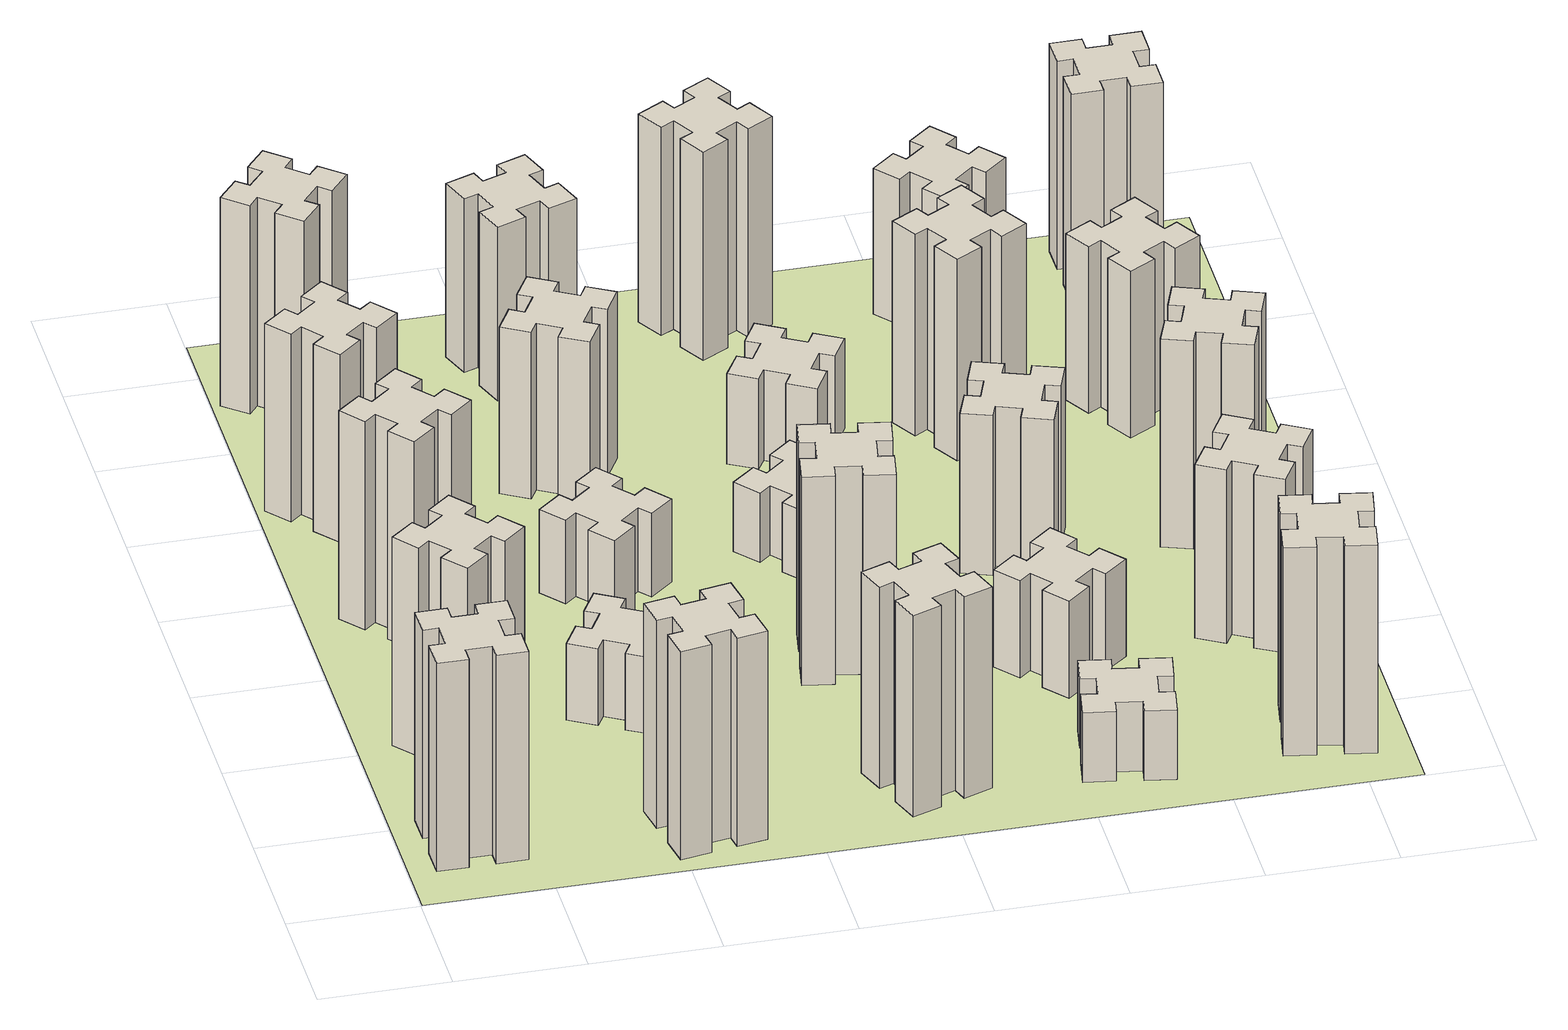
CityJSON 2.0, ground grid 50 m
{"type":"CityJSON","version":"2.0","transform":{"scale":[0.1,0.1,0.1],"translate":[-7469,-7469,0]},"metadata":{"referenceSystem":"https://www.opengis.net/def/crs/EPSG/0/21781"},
"CityObjects":{
"building1":{"type":"Building","attributes":{"class":"1000","function":"1000","usage":"1000","yearOfConstruction":2016,"roofType":"1000","measuredHeight":90,"storeysAboveGround":30,"storeysBelowGround":0},"geometry":[{"type":"Solid","lod":"1","boundaries":[[[[0,1,2,3,4,5,6,7,8,9,10,11,12,13,14,15,16,17,18,19]],[[17,16,20,21]],[[16,15,22,20]],[[15,14,23,22]],[[14,13,24,23]],[[13,12,25,24]],[[12,11,26,25]],[[11,10,27,26]],[[10,9,28,27]],[[9,8,29,28]],[[8,7,30,29]],[[7,6,31,30]],[[6,5,32,31]],[[5,4,33,32]],[[4,3,34,33]],[[3,2,35,34]],[[2,1,36,35]],[[1,0,37,36]],[[0,19,38,37]],[[19,18,39,38]],[[18,17,21,39]],[[24,25,26,27,28,29,30,31,32,33,34,35,36,37,38,39,21,20,22,23]]]]}]},
"building2":{"type":"Building","attributes":{"class":"1000","function":"1000","usage":"1000","yearOfConstruction":2016,"roofType":"1000","measuredHeight":90,"storeysAboveGround":30,"storeysBelowGround":0},"geometry":[{"type":"Solid","lod":"1","boundaries":[[[[40,41,42,43,44,45,46,47,48,49,50,51,52,53,54,55,56,57,58,59]],[[57,56,60,61]],[[56,55,62,60]],[[55,54,63,62]],[[54,53,64,63]],[[53,52,65,64]],[[52,51,66,65]],[[51,50,67,66]],[[50,49,68,67]],[[49,48,69,68]],[[48,47,70,69]],[[47,46,71,70]],[[46,45,72,71]],[[45,44,73,72]],[[44,43,74,73]],[[43,42,75,74]],[[42,41,76,75]],[[41,40,77,76]],[[40,59,78,77]],[[59,58,79,78]],[[58,57,61,79]],[[64,65,66,67,68,69,70,71,72,73,74,75,76,77,78,79,61,60,62,63]]]]}]},
"building3":{"type":"Building","attributes":{"class":"1000","function":"1000","usage":"1000","yearOfConstruction":2016,"roofType":"1000","measuredHeight":90,"storeysAboveGround":30,"storeysBelowGround":0},"geometry":[{"type":"Solid","lod":"1","boundaries":[[[[80,81,82,83,84,85,86,87,88,89,90,91,92,93,94,95,96,97,98,99]],[[97,96,100,101]],[[96,95,102,100]],[[95,94,103,102]],[[94,93,104,103]],[[93,92,105,104]],[[92,91,106,105]],[[91,90,107,106]],[[90,89,108,107]],[[89,88,109,108]],[[88,87,110,109]],[[87,86,111,110]],[[86,85,112,111]],[[85,84,113,112]],[[84,83,114,113]],[[83,82,115,114]],[[82,81,116,115]],[[81,80,117,116]],[[80,99,118,117]],[[99,98,119,118]],[[98,97,101,119]],[[104,105,106,107,108,109,110,111,112,113,114,115,116,117,118,119,101,100,102,103]]]]}]},
"building4":{"type":"Building","attributes":{"class":"1000","function":"1000","usage":"1000","yearOfConstruction":2016,"roofType":"1000","measuredHeight":81,"storeysAboveGround":30,"storeysBelowGround":0},"geometry":[{"type":"Solid","lod":"1","boundaries":[[[[120,121,122,123,124,125,126,127,128,129,130,131,132,133,134,135,136,137,138,139]],[[137,136,140,141]],[[136,135,142,140]],[[135,134,143,142]],[[134,133,144,143]],[[133,132,145,144]],[[132,131,146,145]],[[131,130,147,146]],[[130,129,148,147]],[[129,128,149,148]],[[128,127,150,149]],[[127,126,151,150]],[[126,125,152,151]],[[125,124,153,152]],[[124,123,154,153]],[[123,122,155,154]],[[122,121,156,155]],[[121,120,157,156]],[[120,139,158,157]],[[139,138,159,158]],[[138,137,141,159]],[[144,145,146,147,148,149,150,151,152,153,154,155,156,157,158,159,141,140,142,143]]]]}]},
"building5":{"type":"Building","attributes":{"class":"1000","function":"1000","usage":"1000","yearOfConstruction":2016,"roofType":"1000","measuredHeight":90,"storeysAboveGround":30,"storeysBelowGround":0},"geometry":[{"type":"Solid","lod":"1","boundaries":[[[[160,161,162,163,164,165,166,167,168,169,170,171,172,173,174,175,176,177,178,179]],[[177,176,180,181]],[[176,175,182,180]],[[175,174,183,182]],[[174,173,184,183]],[[173,172,185,184]],[[172,171,186,185]],[[171,170,187,186]],[[170,169,188,187]],[[169,168,189,188]],[[168,167,190,189]],[[167,166,191,190]],[[166,165,192,191]],[[165,164,193,192]],[[164,163,194,193]],[[163,162,195,194]],[[162,161,196,195]],[[161,160,197,196]],[[160,179,198,197]],[[179,178,199,198]],[[178,177,181,199]],[[184,185,186,187,188,189,190,191,192,193,194,195,196,197,198,199,181,180,182,183]]]]}]},
"building6":{"type":"Building","attributes":{"class":"1000","function":"1000","usage":"1000","yearOfConstruction":2016,"roofType":"1000","measuredHeight":90,"storeysAboveGround":30,"storeysBelowGround":0},"geometry":[{"type":"Solid","lod":"1","boundaries":[[[[200,201,202,203,204,205,206,207,208,209,210,211,212,213,214,215,216,217,218,219]],[[217,216,220,221]],[[216,215,222,220]],[[215,214,223,222]],[[214,213,224,223]],[[213,212,225,224]],[[212,211,226,225]],[[211,210,227,226]],[[210,209,228,227]],[[209,208,229,228]],[[208,207,230,229]],[[207,206,231,230]],[[206,205,232,231]],[[205,204,233,232]],[[204,203,234,233]],[[203,202,235,234]],[[202,201,236,235]],[[201,200,237,236]],[[200,219,238,237]],[[219,218,239,238]],[[218,217,221,239]],[[224,225,226,227,228,229,230,231,232,233,234,235,236,237,238,239,221,220,222,223]]]]}]},
"building7":{"type":"Building","attributes":{"class":"1000","function":"1000","usage":"1000","yearOfConstruction":2016,"roofType":"1000","measuredHeight":33,"storeysAboveGround":30,"storeysBelowGround":0},"geometry":[{"type":"Solid","lod":"1","boundaries":[[[[240,241,242,243,244,245,246,247,248,249,250,251,252,253,254,255,256,257,258,259]],[[257,256,260,261]],[[256,255,262,260]],[[255,254,263,262]],[[254,253,264,263]],[[253,252,265,264]],[[252,251,266,265]],[[251,250,267,266]],[[250,249,268,267]],[[249,248,269,268]],[[248,247,270,269]],[[247,246,271,270]],[[246,245,272,271]],[[245,244,273,272]],[[244,243,274,273]],[[243,242,275,274]],[[242,241,276,275]],[[241,240,277,276]],[[240,259,278,277]],[[259,258,279,278]],[[258,257,261,279]],[[264,265,266,267,268,269,270,271,272,273,274,275,276,277,278,279,261,260,262,263]]]]}]},
"building8":{"type":"Building","attributes":{"class":"1000","function":"1000","usage":"1000","yearOfConstruction":2016,"roofType":"1000","measuredHeight":36,"storeysAboveGround":30,"storeysBelowGround":0},"geometry":[{"type":"Solid","lod":"1","boundaries":[[[[280,281,282,283,284,285,286,287,288,289,290,291,292,293,294,295,296,297,298,299]],[[297,296,300,301]],[[296,295,302,300]],[[295,294,303,302]],[[294,293,304,303]],[[293,292,305,304]],[[292,291,306,305]],[[291,290,307,306]],[[290,289,308,307]],[[289,288,309,308]],[[288,287,310,309]],[[287,286,311,310]],[[286,285,312,311]],[[285,284,313,312]],[[284,283,314,313]],[[283,282,315,314]],[[282,281,316,315]],[[281,280,317,316]],[[280,299,318,317]],[[299,298,319,318]],[[298,297,301,319]],[[304,305,306,307,308,309,310,311,312,313,314,315,316,317,318,319,301,300,302,303]]]]}]},
"building9":{"type":"Building","attributes":{"class":"1000","function":"1000","usage":"1000","yearOfConstruction":2016,"roofType":"1000","measuredHeight":72,"storeysAboveGround":30,"storeysBelowGround":0},"geometry":[{"type":"Solid","lod":"1","boundaries":[[[[320,321,322,323,324,325,326,327,328,329,330,331,332,333,334,335,336,337,338,339]],[[337,336,340,341]],[[336,335,342,340]],[[335,334,343,342]],[[334,333,344,343]],[[333,332,345,344]],[[332,331,346,345]],[[331,330,347,346]],[[330,329,348,347]],[[329,328,349,348]],[[328,327,350,349]],[[327,326,351,350]],[[326,325,352,351]],[[325,324,353,352]],[[324,323,354,353]],[[323,322,355,354]],[[322,321,356,355]],[[321,320,357,356]],[[320,339,358,357]],[[339,338,359,358]],[[338,337,341,359]],[[344,345,346,347,348,349,350,351,352,353,354,355,356,357,358,359,341,340,342,343]]]]}]},
"building10":{"type":"Building","attributes":{"class":"1000","function":"1000","usage":"1000","yearOfConstruction":2016,"roofType":"1000","measuredHeight":87,"storeysAboveGround":30,"storeysBelowGround":0},"geometry":[{"type":"Solid","lod":"1","boundaries":[[[[360,361,362,363,364,365,366,367,368,369,370,371,372,373,374,375,376,377,378,379]],[[377,376,380,381]],[[376,375,382,380]],[[375,374,383,382]],[[374,373,384,383]],[[373,372,385,384]],[[372,371,386,385]],[[371,370,387,386]],[[370,369,388,387]],[[369,368,389,388]],[[368,367,390,389]],[[367,366,391,390]],[[366,365,392,391]],[[365,364,393,392]],[[364,363,394,393]],[[363,362,395,394]],[[362,361,396,395]],[[361,360,397,396]],[[360,379,398,397]],[[379,378,399,398]],[[378,377,381,399]],[[384,385,386,387,388,389,390,391,392,393,394,395,396,397,398,399,381,380,382,383]]]]}]},
"building11":{"type":"Building","attributes":{"class":"1000","function":"1000","usage":"1000","yearOfConstruction":2016,"roofType":"1000","measuredHeight":75,"storeysAboveGround":30,"storeysBelowGround":0},"geometry":[{"type":"Solid","lod":"1","boundaries":[[[[400,401,402,403,404,405,406,407,408,409,410,411,412,413,414,415,416,417,418,419]],[[417,416,420,421]],[[416,415,422,420]],[[415,414,423,422]],[[414,413,424,423]],[[413,412,425,424]],[[412,411,426,425]],[[411,410,427,426]],[[410,409,428,427]],[[409,408,429,428]],[[408,407,430,429]],[[407,406,431,430]],[[406,405,432,431]],[[405,404,433,432]],[[404,403,434,433]],[[403,402,435,434]],[[402,401,436,435]],[[401,400,437,436]],[[400,419,438,437]],[[419,418,439,438]],[[418,417,421,439]],[[424,425,426,427,428,429,430,431,432,433,434,435,436,437,438,439,421,420,422,423]]]]}]},
"building12":{"type":"Building","attributes":{"class":"1000","function":"1000","usage":"1000","yearOfConstruction":2016,"roofType":"1000","measuredHeight":90,"storeysAboveGround":30,"storeysBelowGround":0},"geometry":[{"type":"Solid","lod":"1","boundaries":[[[[440,441,442,443,444,445,446,447,448,449,450,451,452,453,454,455,456,457,458,459]],[[457,456,460,461]],[[456,455,462,460]],[[455,454,463,462]],[[454,453,464,463]],[[453,452,465,464]],[[452,451,466,465]],[[451,450,467,466]],[[450,449,468,467]],[[449,448,469,468]],[[448,447,470,469]],[[447,446,471,470]],[[446,445,472,471]],[[445,444,473,472]],[[444,443,474,473]],[[443,442,475,474]],[[442,441,476,475]],[[441,440,477,476]],[[440,459,478,477]],[[459,458,479,478]],[[458,457,461,479]],[[464,465,466,467,468,469,470,471,472,473,474,475,476,477,478,479,461,460,462,463]]]]}]},
"building13":{"type":"Building","attributes":{"class":"1000","function":"1000","usage":"1000","yearOfConstruction":2016,"roofType":"1000","measuredHeight":30,"storeysAboveGround":30,"storeysBelowGround":0},"geometry":[{"type":"Solid","lod":"1","boundaries":[[[[480,481,482,483,484,485,486,487,488,489,490,491,492,493,494,495,496,497,498,499]],[[497,496,500,501]],[[496,495,502,500]],[[495,494,503,502]],[[494,493,504,503]],[[493,492,505,504]],[[492,491,506,505]],[[491,490,507,506]],[[490,489,508,507]],[[489,488,509,508]],[[488,487,510,509]],[[487,486,511,510]],[[486,485,512,511]],[[485,484,513,512]],[[484,483,514,513]],[[483,482,515,514]],[[482,481,516,515]],[[481,480,517,516]],[[480,499,518,517]],[[499,498,519,518]],[[498,497,501,519]],[[504,505,506,507,508,509,510,511,512,513,514,515,516,517,518,519,501,500,502,503]]]]}]},
"building14":{"type":"Building","attributes":{"class":"1000","function":"1000","usage":"1000","yearOfConstruction":2016,"roofType":"1000","measuredHeight":39,"storeysAboveGround":30,"storeysBelowGround":0},"geometry":[{"type":"Solid","lod":"1","boundaries":[[[[520,521,522,523,524,525,526,527,528,529,530,531,532,533,534,535,536,537,538,539]],[[537,536,540,541]],[[536,535,542,540]],[[535,534,543,542]],[[534,533,544,543]],[[533,532,545,544]],[[532,531,546,545]],[[531,530,547,546]],[[530,529,548,547]],[[529,528,549,548]],[[528,527,550,549]],[[527,526,551,550]],[[526,525,552,551]],[[525,524,553,552]],[[524,523,554,553]],[[523,522,555,554]],[[522,521,556,555]],[[521,520,557,556]],[[520,539,558,557]],[[539,538,559,558]],[[538,537,541,559]],[[544,545,546,547,548,549,550,551,552,553,554,555,556,557,558,559,541,540,542,543]]]]}]},
"building15":{"type":"Building","attributes":{"class":"1000","function":"1000","usage":"1000","yearOfConstruction":2016,"roofType":"1000","measuredHeight":30,"storeysAboveGround":30,"storeysBelowGround":0},"geometry":[{"type":"Solid","lod":"1","boundaries":[[[[560,561,562,563,564,565,566,567,568,569,570,571,572,573,574,575,576,577,578,579]],[[577,576,580,581]],[[576,575,582,580]],[[575,574,583,582]],[[574,573,584,583]],[[573,572,585,584]],[[572,571,586,585]],[[571,570,587,586]],[[570,569,588,587]],[[569,568,589,588]],[[568,567,590,589]],[[567,566,591,590]],[[566,565,592,591]],[[565,564,593,592]],[[564,563,594,593]],[[563,562,595,594]],[[562,561,596,595]],[[561,560,597,596]],[[560,579,598,597]],[[579,578,599,598]],[[578,577,581,599]],[[584,585,586,587,588,589,590,591,592,593,594,595,596,597,598,599,581,580,582,583]]]]}]},
"building16":{"type":"Building","attributes":{"class":"1000","function":"1000","usage":"1000","yearOfConstruction":2016,"roofType":"1000","measuredHeight":90,"storeysAboveGround":30,"storeysBelowGround":0},"geometry":[{"type":"Solid","lod":"1","boundaries":[[[[600,601,602,603,604,605,606,607,608,609,610,611,612,613,614,615,616,617,618,619]],[[617,616,620,621]],[[616,615,622,620]],[[615,614,623,622]],[[614,613,624,623]],[[613,612,625,624]],[[612,611,626,625]],[[611,610,627,626]],[[610,609,628,627]],[[609,608,629,628]],[[608,607,630,629]],[[607,606,631,630]],[[606,605,632,631]],[[605,604,633,632]],[[604,603,634,633]],[[603,602,635,634]],[[602,601,636,635]],[[601,600,637,636]],[[600,619,638,637]],[[619,618,639,638]],[[618,617,621,639]],[[624,625,626,627,628,629,630,631,632,633,634,635,636,637,638,639,621,620,622,623]]]]}]},
"building17":{"type":"Building","attributes":{"class":"1000","function":"1000","usage":"1000","yearOfConstruction":2016,"roofType":"1000","measuredHeight":42,"storeysAboveGround":30,"storeysBelowGround":0},"geometry":[{"type":"Solid","lod":"1","boundaries":[[[[640,641,642,643,644,645,646,647,648,649,650,651,652,653,654,655,656,657,658,659]],[[657,656,660,661]],[[656,655,662,660]],[[655,654,663,662]],[[654,653,664,663]],[[653,652,665,664]],[[652,651,666,665]],[[651,650,667,666]],[[650,649,668,667]],[[649,648,669,668]],[[648,647,670,669]],[[647,646,671,670]],[[646,645,672,671]],[[645,644,673,672]],[[644,643,674,673]],[[643,642,675,674]],[[642,641,676,675]],[[641,640,677,676]],[[640,659,678,677]],[[659,658,679,678]],[[658,657,661,679]],[[664,665,666,667,668,669,670,671,672,673,674,675,676,677,678,679,661,660,662,663]]]]}]},
"building18":{"type":"Building","attributes":{"class":"1000","function":"1000","usage":"1000","yearOfConstruction":2016,"roofType":"1000","measuredHeight":69,"storeysAboveGround":30,"storeysBelowGround":0},"geometry":[{"type":"Solid","lod":"1","boundaries":[[[[680,681,682,683,684,685,686,687,688,689,690,691,692,693,694,695,696,697,698,699]],[[697,696,700,701]],[[696,695,702,700]],[[695,694,703,702]],[[694,693,704,703]],[[693,692,705,704]],[[692,691,706,705]],[[691,690,707,706]],[[690,689,708,707]],[[689,688,709,708]],[[688,687,710,709]],[[687,686,711,710]],[[686,685,712,711]],[[685,684,713,712]],[[684,683,714,713]],[[683,682,715,714]],[[682,681,716,715]],[[681,680,717,716]],[[680,699,718,717]],[[699,698,719,718]],[[698,697,701,719]],[[704,705,706,707,708,709,710,711,712,713,714,715,716,717,718,719,701,700,702,703]]]]}]},
"building19":{"type":"Building","attributes":{"class":"1000","function":"1000","usage":"1000","yearOfConstruction":2016,"roofType":"1000","measuredHeight":87,"storeysAboveGround":30,"storeysBelowGround":0},"geometry":[{"type":"Solid","lod":"1","boundaries":[[[[720,721,722,723,724,725,726,727,728,729,730,731,732,733,734,735,736,737,738,739]],[[737,736,740,741]],[[736,735,742,740]],[[735,734,743,742]],[[734,733,744,743]],[[733,732,745,744]],[[732,731,746,745]],[[731,730,747,746]],[[730,729,748,747]],[[729,728,749,748]],[[728,727,750,749]],[[727,726,751,750]],[[726,725,752,751]],[[725,724,753,752]],[[724,723,754,753]],[[723,722,755,754]],[[722,721,756,755]],[[721,720,757,756]],[[720,739,758,757]],[[739,738,759,758]],[[738,737,741,759]],[[744,745,746,747,748,749,750,751,752,753,754,755,756,757,758,759,741,740,742,743]]]]}]},
"building20":{"type":"Building","attributes":{"class":"1000","function":"1000","usage":"1000","yearOfConstruction":2016,"roofType":"1000","measuredHeight":90,"storeysAboveGround":30,"storeysBelowGround":0},"geometry":[{"type":"Solid","lod":"1","boundaries":[[[[760,761,762,763,764,765,766,767,768,769,770,771,772,773,774,775,776,777,778,779]],[[777,776,780,781]],[[776,775,782,780]],[[775,774,783,782]],[[774,773,784,783]],[[773,772,785,784]],[[772,771,786,785]],[[771,770,787,786]],[[770,769,788,787]],[[769,768,789,788]],[[768,767,790,789]],[[767,766,791,790]],[[766,765,792,791]],[[765,764,793,792]],[[764,763,794,793]],[[763,762,795,794]],[[762,761,796,795]],[[761,760,797,796]],[[760,779,798,797]],[[779,778,799,798]],[[778,777,781,799]],[[784,785,786,787,788,789,790,791,792,793,794,795,796,797,798,799,781,780,782,783]]]]}]},
"building21":{"type":"Building","attributes":{"class":"1000","function":"1000","usage":"1000","yearOfConstruction":2016,"roofType":"1000","measuredHeight":75,"storeysAboveGround":30,"storeysBelowGround":0},"geometry":[{"type":"Solid","lod":"1","boundaries":[[[[800,801,802,803,804,805,806,807,808,809,810,811,812,813,814,815,816,817,818,819]],[[817,816,820,821]],[[816,815,822,820]],[[815,814,823,822]],[[814,813,824,823]],[[813,812,825,824]],[[812,811,826,825]],[[811,810,827,826]],[[810,809,828,827]],[[809,808,829,828]],[[808,807,830,829]],[[807,806,831,830]],[[806,805,832,831]],[[805,804,833,832]],[[804,803,834,833]],[[803,802,835,834]],[[802,801,836,835]],[[801,800,837,836]],[[800,819,838,837]],[[819,818,839,838]],[[818,817,821,839]],[[824,825,826,827,828,829,830,831,832,833,834,835,836,837,838,839,821,820,822,823]]]]}]},
"building22":{"type":"Building","attributes":{"class":"1000","function":"1000","usage":"1000","yearOfConstruction":2016,"roofType":"1000","measuredHeight":63,"storeysAboveGround":30,"storeysBelowGround":0},"geometry":[{"type":"Solid","lod":"1","boundaries":[[[[840,841,842,843,844,845,846,847,848,849,850,851,852,853,854,855,856,857,858,859]],[[857,856,860,861]],[[856,855,862,860]],[[855,854,863,862]],[[854,853,864,863]],[[853,852,865,864]],[[852,851,866,865]],[[851,850,867,866]],[[850,849,868,867]],[[849,848,869,868]],[[848,847,870,869]],[[847,846,871,870]],[[846,845,872,871]],[[845,844,873,872]],[[844,843,874,873]],[[843,842,875,874]],[[842,841,876,875]],[[841,840,877,876]],[[840,859,878,877]],[[859,858,879,878]],[[858,857,861,879]],[[864,865,866,867,868,869,870,871,872,873,874,875,876,877,878,879,861,860,862,863]]]]}]},
"building23":{"type":"Building","attributes":{"class":"1000","function":"1000","usage":"1000","yearOfConstruction":2016,"roofType":"1000","measuredHeight":90,"storeysAboveGround":30,"storeysBelowGround":0},"geometry":[{"type":"Solid","lod":"1","boundaries":[[[[880,881,882,883,884,885,886,887,888,889,890,891,892,893,894,895,896,897,898,899]],[[897,896,900,901]],[[896,895,902,900]],[[895,894,903,902]],[[894,893,904,903]],[[893,892,905,904]],[[892,891,906,905]],[[891,890,907,906]],[[890,889,908,907]],[[889,888,909,908]],[[888,887,910,909]],[[887,886,911,910]],[[886,885,912,911]],[[885,884,913,912]],[[884,883,914,913]],[[883,882,915,914]],[[882,881,916,915]],[[881,880,917,916]],[[880,899,918,917]],[[899,898,919,918]],[[898,897,901,919]],[[904,905,906,907,908,909,910,911,912,913,914,915,916,917,918,919,901,900,902,903]]]]}]},
"building24":{"type":"Building","attributes":{"class":"1000","function":"1000","usage":"1000","yearOfConstruction":2016,"roofType":"1000","measuredHeight":72,"storeysAboveGround":30,"storeysBelowGround":0},"geometry":[{"type":"Solid","lod":"1","boundaries":[[[[920,921,922,923,924,925,926,927,928,929,930,931,932,933,934,935,936,937,938,939]],[[937,936,940,941]],[[936,935,942,940]],[[935,934,943,942]],[[934,933,944,943]],[[933,932,945,944]],[[932,931,946,945]],[[931,930,947,946]],[[930,929,948,947]],[[929,928,949,948]],[[928,927,950,949]],[[927,926,951,950]],[[926,925,952,951]],[[925,924,953,952]],[[924,923,954,953]],[[923,922,955,954]],[[922,921,956,955]],[[921,920,957,956]],[[920,939,958,957]],[[939,938,959,958]],[[938,937,941,959]],[[944,945,946,947,948,949,950,951,952,953,954,955,956,957,958,959,941,940,942,943]]]]}]},
"building25":{"type":"Building","attributes":{"class":"1000","function":"1000","usage":"1000","yearOfConstruction":2016,"roofType":"1000","measuredHeight":90,"storeysAboveGround":30,"storeysBelowGround":0},"geometry":[{"type":"Solid","lod":"1","boundaries":[[[[960,961,962,963,964,965,966,967,968,969,970,971,972,973,974,975,976,977,978,979]],[[977,976,980,981]],[[976,975,982,980]],[[975,974,983,982]],[[974,973,984,983]],[[973,972,985,984]],[[972,971,986,985]],[[971,970,987,986]],[[970,969,988,987]],[[969,968,989,988]],[[968,967,990,989]],[[967,966,991,990]],[[966,965,992,991]],[[965,964,993,992]],[[964,963,994,993]],[[963,962,995,994]],[[962,961,996,995]],[[961,960,997,996]],[[960,979,998,997]],[[979,978,999,998]],[[978,977,981,999]],[[984,985,986,987,988,989,990,991,992,993,994,995,996,997,998,999,981,980,982,983]]]]}]},
"landuse1":{"type":"LandUse","attributes":{"name":"plot1","function":"1010"},"geometry":[{"type":"MultiSurface","lod":"1","boundaries":[[[1000,1001,1002,1003]]]}]}
},
"vertices":[
[165,425,0],[165,325,0],[105,325,0],[105,205,0],[225,205,0],[225,265,0],[325,265,0],[325,205,0],[445,205,0],[445,325,0],[385,325,0],[385,425,0],[445,425,0],[445,545,0],[325,545,0],[325,485,0],[225,485,0],[225,545,0],[105,545,0],[105,425,0],[225,485,900],[225,545,900],[325,485,900],[325,545,900],[445,545,900],[445,425,900],[385,425,900],[385,325,900],[445,325,900],[445,205,900],[325,205,900],[325,265,900],[225,265,900],[225,205,900],[105,205,900],[105,325,900],[165,325,900],[165,425,900],[105,425,900],[105,545,900],
[492,1048,0],[427,1124,0],[473,1163,0],[396,1255,0],[304,1178,0],[343,1132,0],[266,1067,0],[228,1113,0],[136,1036,0],[213,944,0],[259,983,0],[323,906,0],[277,868,0],[354,776,0],[446,853,0],[408,899,0],[484,963,0],[523,917,0],[615,994,0],[538,1086,0],[484,963,900],[523,917,900],[408,899,900],[446,853,900],[354,776,900],[277,868,900],[323,906,900],[259,983,900],[213,944,900],[136,1036,900],[228,1113,900],[266,1067,900],[343,1132,900],[304,1178,900],[396,1255,900],[473,1163,900],[427,1124,900],[492,1048,900],[538,1086,900],[615,994,900],
[492,1888,0],[427,1964,0],[473,2003,0],[396,2095,0],[304,2018,0],[343,1972,0],[266,1907,0],[228,1953,0],[136,1876,0],[213,1784,0],[259,1823,0],[323,1746,0],[277,1708,0],[354,1616,0],[446,1693,0],[408,1739,0],[484,1803,0],[523,1757,0],[615,1834,0],[538,1926,0],[484,1803,900],[523,1757,900],[408,1739,900],[446,1693,900],[354,1616,900],[277,1708,900],[323,1746,900],[259,1823,900],[213,1784,900],[136,1876,900],[228,1953,900],[266,1907,900],[343,1972,900],[304,2018,900],[396,2095,900],[473,2003,900],[427,1964,900],[492,1888,900],[538,1926,900],[615,1834,900],
[243,2712,0],[166,2647,0],[128,2693,0],[36,2616,0],[113,2524,0],[159,2563,0],[223,2486,0],[177,2448,0],[254,2356,0],[346,2433,0],[308,2479,0],[384,2543,0],[423,2497,0],[515,2574,0],[438,2666,0],[392,2628,0],[327,2704,0],[373,2743,0],[296,2835,0],[204,2758,0],[327,2704,810],[373,2743,810],[392,2628,810],[438,2666,810],[515,2574,810],[423,2497,810],[384,2543,810],[308,2479,810],[346,2433,810],[254,2356,810],[177,2448,810],[223,2486,810],[159,2563,810],[113,2524,810],[36,2616,810],[128,2693,810],[166,2647,810],[243,2712,810],[204,2758,810],[296,2835,810],
[1232,245,0],[1215,344,0],[1274,354,0],[1253,472,0],[1135,451,0],[1145,392,0],[1047,375,0],[1037,434,0],[918,413,0],[939,295,0],[998,305,0],[1016,207,0],[957,197,0],[977,78,0],[1096,99,0],[1085,158,0],[1184,176,0],[1194,117,0],[1312,137,0],[1291,256,0],[1184,176,900],[1194,117,900],[1085,158,900],[1096,99,900],[977,78,900],[957,197,900],[1016,207,900],[998,305,900],[939,295,900],[918,413,900],[1037,434,900],[1047,375,900],[1145,392,900],[1135,451,900],[1253,472,900],[1274,354,900],[1215,344,900],[1232,245,900],[1291,256,900],[1312,137,900],
[384,3387,0],[308,3452,0],[346,3498,0],[254,3575,0],[177,3483,0],[223,3444,0],[159,3368,0],[113,3406,0],[36,3314,0],[128,3237,0],[166,3283,0],[243,3219,0],[204,3173,0],[296,3096,0],[373,3188,0],[327,3226,0],[392,3303,0],[438,3264,0],[515,3356,0],[423,3433,0],[392,3303,900],[438,3264,900],[327,3226,900],[373,3188,900],[296,3096,900],[204,3173,900],[243,3219,900],[166,3283,900],[128,3237,900],[36,3314,900],[113,3406,900],[159,3368,900],[223,3444,900],[177,3483,900],[254,3575,900],[346,3498,900],[308,3452,900],[384,3387,900],[423,3433,900],[515,3356,900],
[1086,1017,0],[1136,1104,0],[1188,1074,0],[1248,1178,0],[1144,1238,0],[1114,1186,0],[1027,1236,0],[1057,1288,0],[953,1348,0],[893,1244,0],[945,1214,0],[895,1127,0],[843,1157,0],[783,1053,0],[887,993,0],[917,1045,0],[1004,995,0],[974,943,0],[1078,883,0],[1138,987,0],[1004,995,330],[974,943,330],[917,1045,330],[887,993,330],[783,1053,330],[843,1157,330],[895,1127,330],[945,1214,330],[893,1244,330],[953,1348,330],[1057,1288,330],[1027,1236,330],[1114,1186,330],[1144,1238,330],[1248,1178,330],[1188,1074,330],[1136,1104,330],[1086,1017,330],[1138,987,330],[1078,883,330],
[1083,1972,0],[1006,1907,0],[968,1953,0],[876,1876,0],[953,1784,0],[999,1823,0],[1063,1746,0],[1017,1708,0],[1094,1616,0],[1186,1693,0],[1148,1739,0],[1224,1803,0],[1263,1757,0],[1355,1834,0],[1278,1926,0],[1232,1888,0],[1167,1964,0],[1213,2003,0],[1136,2095,0],[1044,2018,0],[1167,1964,360],[1213,2003,360],[1232,1888,360],[1278,1926,360],[1355,1834,360],[1263,1757,360],[1224,1803,360],[1148,1739,360],[1186,1693,360],[1094,1616,360],[1017,1708,360],[1063,1746,360],[999,1823,360],[953,1784,360],[876,1876,360],[968,1953,360],[1006,1907,360],[1083,1972,360],[1044,2018,360],[1136,2095,360],
[1214,2666,0],[1127,2716,0],[1157,2768,0],[1053,2828,0],[993,2724,0],[1045,2694,0],[995,2607,0],[943,2637,0],[883,2533,0],[987,2473,0],[1017,2525,0],[1104,2475,0],[1074,2423,0],[1178,2363,0],[1238,2467,0],[1186,2497,0],[1236,2584,0],[1288,2554,0],[1348,2658,0],[1244,2718,0],[1236,2584,720],[1288,2554,720],[1186,2497,720],[1238,2467,720],[1178,2363,720],[1074,2423,720],[1104,2475,720],[1017,2525,720],[987,2473,720],[883,2533,720],[943,2637,720],[995,2607,720],[1045,2694,720],[993,2724,720],[1053,2828,720],[1157,2768,720],[1127,2716,720],[1214,2666,720],[1244,2718,720],[1348,2658,720],
[1965,496,0],[1871,462,0],[1850,518,0],[1737,477,0],[1779,364,0],[1835,385,0],[1869,291,0],[1813,270,0],[1854,157,0],[1967,199,0],[1946,255,0],[2040,289,0],[2060,233,0],[2173,274,0],[2132,387,0],[2076,366,0],[2042,460,0],[2098,480,0],[2057,593,0],[1944,552,0],[2042,460,870],[2098,480,870],[2076,366,870],[2132,387,870],[2173,274,870],[2060,233,870],[2040,289,870],[1946,255,870],[1967,199,870],[1854,157,870],[1813,270,870],[1869,291,870],[1835,385,870],[1779,364,870],[1737,477,870],[1850,518,870],[1871,462,870],[1965,496,870],[1944,552,870],[2057,593,870],
[1125,3456,0],[1031,3422,0],[1010,3478,0],[897,3437,0],[939,3324,0],[995,3345,0],[1029,3251,0],[973,3230,0],[1014,3117,0],[1127,3159,0],[1106,3215,0],[1200,3249,0],[1220,3193,0],[1333,3234,0],[1292,3347,0],[1236,3326,0],[1202,3420,0],[1258,3440,0],[1217,3553,0],[1104,3512,0],[1202,3420,750],[1258,3440,750],[1236,3326,750],[1292,3347,750],[1333,3234,750],[1220,3193,750],[1200,3249,750],[1106,3215,750],[1127,3159,750],[1014,3117,750],[973,3230,750],[1029,3251,750],[995,3345,750],[939,3324,750],[897,3437,750],[1010,3478,750],[1031,3422,750],[1125,3456,750],[1104,3512,750],[1217,3553,750],
[1924,1315,0],[1825,1332,0],[1836,1391,0],[1717,1412,0],[1697,1294,0],[1756,1284,0],[1738,1185,0],[1679,1196,0],[1658,1077,0],[1777,1057,0],[1787,1116,0],[1885,1098,0],[1875,1039,0],[1993,1018,0],[2014,1137,0],[1955,1147,0],[1972,1245,0],[2031,1235,0],[2052,1353,0],[1934,1374,0],[1972,1245,900],[2031,1235,900],[1955,1147,900],[2014,1137,900],[1993,1018,900],[1875,1039,900],[1885,1098,900],[1787,1116,900],[1777,1057,900],[1658,1077,900],[1679,1196,900],[1738,1185,900],[1756,1284,900],[1697,1294,900],[1717,1412,900],[1836,1391,900],[1825,1332,900],[1924,1315,900],[1934,1374,900],[2052,1353,900],
[1972,1988,0],[1907,2064,0],[1953,2103,0],[1876,2195,0],[1784,2118,0],[1823,2072,0],[1746,2007,0],[1708,2053,0],[1616,1976,0],[1693,1884,0],[1739,1923,0],[1803,1846,0],[1757,1808,0],[1834,1716,0],[1926,1793,0],[1888,1839,0],[1964,1903,0],[2003,1857,0],[2095,1934,0],[2018,2026,0],[1964,1903,300],[2003,1857,300],[1888,1839,300],[1926,1793,300],[1834,1716,300],[1757,1808,300],[1803,1846,300],[1739,1923,300],[1693,1884,300],[1616,1976,300],[1708,2053,300],[1746,2007,300],[1823,2072,300],[1784,2118,300],[1876,2195,300],[1953,2103,300],[1907,2064,300],[1972,1988,300],[2018,2026,300],[2095,1934,300],
[2026,2497,0],[2076,2584,0],[2128,2554,0],[2188,2658,0],[2084,2718,0],[2054,2666,0],[1967,2716,0],[1997,2768,0],[1893,2828,0],[1833,2724,0],[1885,2694,0],[1835,2607,0],[1783,2637,0],[1723,2533,0],[1827,2473,0],[1857,2525,0],[1944,2475,0],[1914,2423,0],[2018,2363,0],[2078,2467,0],[1944,2475,390],[1914,2423,390],[1857,2525,390],[1827,2473,390],[1723,2533,390],[1783,2637,390],[1835,2607,390],[1885,2694,390],[1833,2724,390],[1893,2828,390],[1997,2768,390],[1967,2716,390],[2054,2666,390],[2084,2718,390],[2188,2658,390],[2128,2554,390],[2076,2584,390],[2026,2497,390],[2078,2467,390],[2018,2363,390],
[2596,444,0],[2578,345,0],[2519,356,0],[2498,237,0],[2617,217,0],[2627,276,0],[2725,258,0],[2715,199,0],[2833,178,0],[2854,297,0],[2795,307,0],[2812,405,0],[2871,395,0],[2892,513,0],[2774,534,0],[2764,475,0],[2665,492,0],[2676,551,0],[2557,572,0],[2537,454,0],[2665,492,300],[2676,551,300],[2764,475,300],[2774,534,300],[2892,513,300],[2871,395,300],[2812,405,300],[2795,307,300],[2854,297,300],[2833,178,300],[2715,199,300],[2725,258,300],[2627,276,300],[2617,217,300],[2498,237,300],[2519,356,300],[2578,345,300],[2596,444,300],[2537,454,300],[2557,572,300],
[1844,3556,0],[1757,3506,0],[1727,3558,0],[1623,3498,0],[1683,3394,0],[1735,3424,0],[1785,3337,0],[1733,3307,0],[1793,3203,0],[1897,3263,0],[1867,3315,0],[1954,3365,0],[1984,3313,0],[2088,3373,0],[2028,3477,0],[1976,3447,0],[1926,3534,0],[1978,3564,0],[1918,3668,0],[1814,3608,0],[1926,3534,900],[1978,3564,900],[1976,3447,900],[2028,3477,900],[2088,3373,900],[1984,3313,900],[1954,3365,900],[1867,3315,900],[1897,3263,900],[1793,3203,900],[1733,3307,900],[1785,3337,900],[1735,3424,900],[1683,3394,900],[1623,3498,900],[1727,3558,900],[1757,3506,900],[1844,3556,900],[1814,3608,900],[1918,3668,900],
[2563,1132,0],[2486,1067,0],[2448,1113,0],[2356,1036,0],[2433,944,0],[2479,983,0],[2543,906,0],[2497,868,0],[2574,776,0],[2666,853,0],[2628,899,0],[2704,963,0],[2743,917,0],[2835,994,0],[2758,1086,0],[2712,1048,0],[2647,1124,0],[2693,1163,0],[2616,1255,0],[2524,1178,0],[2647,1124,420],[2693,1163,420],[2712,1048,420],[2758,1086,420],[2835,994,420],[2743,917,420],[2704,963,420],[2628,899,420],[2666,853,420],[2574,776,420],[2497,868,420],[2543,906,420],[2479,983,420],[2433,944,420],[2356,1036,420],[2448,1113,420],[2486,1067,420],[2563,1132,420],[2524,1178,420],[2616,1255,420],
[2682,1671,0],[2716,1765,0],[2772,1744,0],[2813,1857,0],[2700,1898,0],[2680,1842,0],[2586,1876,0],[2607,1932,0],[2494,1973,0],[2453,1860,0],[2509,1840,0],[2475,1746,0],[2419,1767,0],[2377,1654,0],[2490,1613,0],[2511,1669,0],[2605,1635,0],[2584,1579,0],[2697,1537,0],[2738,1650,0],[2605,1635,690],[2584,1579,690],[2511,1669,690],[2490,1613,690],[2377,1654,690],[2419,1767,690],[2475,1746,690],[2509,1840,690],[2453,1860,690],[2494,1973,690],[2607,1932,690],[2586,1876,690],[2680,1842,690],[2700,1898,690],[2813,1857,690],[2772,1744,690],[2716,1765,690],[2682,1671,690],[2738,1650,690],[2697,1537,690],
[2607,2475,0],[2694,2525,0],[2724,2473,0],[2828,2533,0],[2768,2637,0],[2716,2607,0],[2666,2694,0],[2718,2724,0],[2658,2828,0],[2554,2768,0],[2584,2716,0],[2497,2666,0],[2467,2718,0],[2363,2658,0],[2423,2554,0],[2475,2584,0],[2525,2497,0],[2473,2467,0],[2533,2363,0],[2637,2423,0],[2525,2497,870],[2473,2467,870],[2475,2584,870],[2423,2554,870],[2363,2658,870],[2467,2718,870],[2497,2666,870],[2584,2716,870],[2554,2768,870],[2658,2828,870],[2718,2724,870],[2666,2694,870],[2716,2607,870],[2768,2637,870],[2828,2533,870],[2724,2473,870],[2694,2525,870],[2607,2475,870],[2637,2423,870],[2533,2363,870],
[3504,475,0],[3405,492,0],[3416,551,0],[3297,572,0],[3277,454,0],[3336,444,0],[3318,345,0],[3259,356,0],[3238,237,0],[3357,217,0],[3367,276,0],[3465,258,0],[3455,199,0],[3573,178,0],[3594,297,0],[3535,307,0],[3552,405,0],[3611,395,0],[3632,513,0],[3514,534,0],[3552,405,900],[3611,395,900],[3535,307,900],[3594,297,900],[3573,178,900],[3455,199,900],[3465,258,900],[3367,276,900],[3357,217,900],[3238,237,900],[3259,356,900],[3318,345,900],[3336,444,900],[3277,454,900],[3297,572,900],[3416,551,900],[3405,492,900],[3504,475,900],[3514,534,900],[3632,513,900],
[3434,1186,0],[3347,1236,0],[3377,1288,0],[3273,1348,0],[3213,1244,0],[3265,1214,0],[3215,1127,0],[3163,1157,0],[3103,1053,0],[3207,993,0],[3237,1045,0],[3324,995,0],[3294,943,0],[3398,883,0],[3458,987,0],[3406,1017,0],[3456,1104,0],[3508,1074,0],[3568,1178,0],[3464,1238,0],[3456,1104,750],[3508,1074,750],[3406,1017,750],[3458,987,750],[3398,883,750],[3294,943,750],[3324,995,750],[3237,1045,750],[3207,993,750],[3103,1053,750],[3163,1157,750],[3215,1127,750],[3265,1214,750],[3213,1244,750],[3273,1348,750],[3377,1288,750],[3347,1236,750],[3434,1186,750],[3464,1238,750],[3568,1178,750],
[2812,3368,0],[2747,3444,0],[2793,3483,0],[2716,3575,0],[2624,3498,0],[2663,3452,0],[2586,3387,0],[2548,3433,0],[2456,3356,0],[2533,3264,0],[2579,3303,0],[2643,3226,0],[2597,3188,0],[2674,3096,0],[2766,3173,0],[2728,3219,0],[2804,3283,0],[2843,3237,0],[2935,3314,0],[2858,3406,0],[2804,3283,630],[2843,3237,630],[2728,3219,630],[2766,3173,630],[2674,3096,630],[2597,3188,630],[2643,3226,630],[2579,3303,630],[2533,3264,630],[2456,3356,630],[2548,3433,630],[2586,3387,630],[2663,3452,630],[2624,3498,630],[2716,3575,630],[2793,3483,630],[2747,3444,630],[2812,3368,630],[2858,3406,630],[2935,3314,630],
[3420,1842,0],[3326,1876,0],[3347,1932,0],[3234,1973,0],[3193,1860,0],[3249,1840,0],[3215,1746,0],[3159,1767,0],[3117,1654,0],[3230,1613,0],[3251,1669,0],[3345,1635,0],[3324,1579,0],[3437,1537,0],[3478,1650,0],[3422,1671,0],[3456,1765,0],[3512,1744,0],[3553,1857,0],[3440,1898,0],[3456,1765,900],[3512,1744,900],[3422,1671,900],[3478,1650,900],[3437,1537,900],[3324,1579,900],[3345,1635,900],[3251,1669,900],[3230,1613,900],[3117,1654,900],[3159,1767,900],[3215,1746,900],[3249,1840,900],[3193,1860,900],[3234,1973,900],[3347,1932,900],[3326,1876,900],[3420,1842,900],[3440,1898,900],[3553,1857,900],
[3247,2475,0],[3334,2525,0],[3364,2473,0],[3468,2533,0],[3408,2637,0],[3356,2607,0],[3306,2694,0],[3358,2724,0],[3298,2828,0],[3194,2768,0],[3224,2716,0],[3137,2666,0],[3107,2718,0],[3003,2658,0],[3063,2554,0],[3115,2584,0],[3165,2497,0],[3113,2467,0],[3173,2363,0],[3277,2423,0],[3165,2497,720],[3113,2467,720],[3115,2584,720],[3063,2554,720],[3003,2658,720],[3107,2718,720],[3137,2666,720],[3224,2716,720],[3194,2768,720],[3298,2828,720],[3358,2724,720],[3306,2694,720],[3356,2607,720],[3408,2637,720],[3468,2533,720],[3364,2473,720],[3334,2525,720],[3247,2475,720],[3277,2423,720],[3173,2363,720],
[3285,3325,0],[3385,3325,0],[3385,3265,0],[3505,3265,0],[3505,3385,0],[3445,3385,0],[3445,3485,0],[3505,3485,0],[3505,3605,0],[3385,3605,0],[3385,3545,0],[3285,3545,0],[3285,3605,0],[3165,3605,0],[3165,3485,0],[3225,3485,0],[3225,3385,0],[3165,3385,0],[3165,3265,0],[3285,3265,0],[3225,3385,900],[3165,3385,900],[3225,3485,900],[3165,3485,900],[3165,3605,900],[3285,3605,900],[3285,3545,900],[3385,3545,900],[3385,3605,900],[3505,3605,900],[3505,3485,900],[3445,3485,900],[3445,3385,900],[3505,3385,900],[3505,3265,900],[3385,3265,900],[3385,3325,900],[3285,3325,900],[3285,3265,900],[3165,3265,900],
[5,3705,0],[3705,3705,0],[3705,5,0],[5,5,0]
]}
